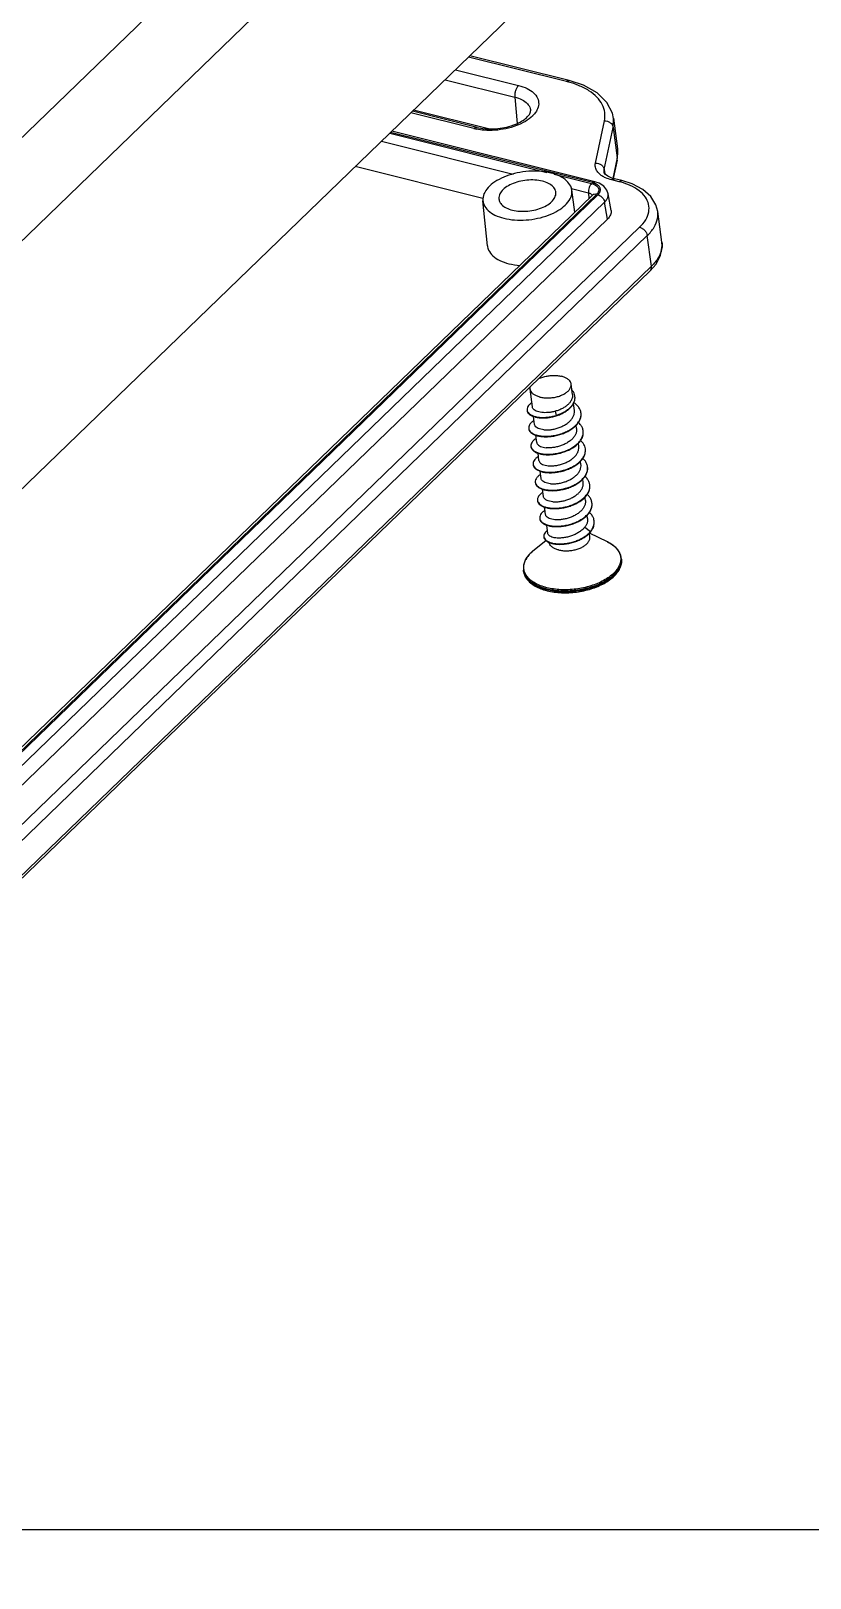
# Model space of a CAD drawing. Header units: millimetres. Extents: x 1786 to 6157, y -3574 to -1928.
# Drawn here: x 5322.4 to 5365.9, y -3419.8 to -3333.4 of the extents above; entities that cross this region are included whole.
import ezdxf

# ---------------------------------------------------------------- set-up
doc = ezdxf.new("R2010")
doc.units = ezdxf.units.MM

# ---------------------------------------------------------------- blocks, each defined once
blk = doc.blocks.new('*u57')
at = {"color": 7, "linetype": 'Continuous'}
for p, q in [((-7.714, 0.164, 0), (29.787, 36.439, 0)), ((-4.884, -2.869, 0), (32.617, 33.406, 0)), ((-3.241, -15.134, 0), (34.905, 21.765, 0)), ((32.878, 13.153, 0), (27.41, 14.516, 0)), ((33.033, 13.213, 0), (27.491, 14.594, 0)), ((26.102, 13.25, 0), (29.992, 12.28, 0)), ((26.679, 13.808, 0), (30.205, 12.929, 0)), ((29.992, 12.28, 0), (30.12, 10.81, 0)), ((27.716, 10.521, 0), (24.19, 11.4, 0)), ((27.888, 10.588, 0), (24.28, 11.488, 0)), ((28.527, 10.512, 0), (24.348, 11.554, 0)), ((34.463, 7.557, 0), (23.136, 10.381, 0)), ((34.498, 8.601, 0), (34.996, 10.955, 0)), ((34.988, 8.238, 0), (35.486, 10.591, 0)), ((35.486, 10.591, 0), (35.508, 11.095, 0)), ((35.486, 10.591, 0), (35.714, 8.883, 0)), ((35.507, 11.102, 0), (35.735, 9.394, 0)), ((22.552, 9.816, 0), (29.907, 7.982, 0)), ((23.016, 10.265, 0), (31.789, 8.077, 0)), ((34.325, 7.504, 0), (23.064, 10.311, 0)), ((35.714, 8.883, 0), (35.472, 7.738, 0)), ((35.71, 8.765, 0), (35.492, 7.734, 0)), ((35.71, 8.765, 0), (35.751, 9.134, 0)), ((35.71, 8.765, 0), (35.714, 8.883, 0)), ((35.735, 9.394, 0), (35.714, 8.883, 0)), ((35.751, 9.134, 0), (35.735, 9.394, 0)), ((28.218, 6.627, 0), (21.092, 8.404, 0)), ((32.187, 7.978, 0), (34.277, 7.457, 0)), ((34.982, 8.088, 0), (34.988, 8.238, 0)), ((34.982, 8.085, 0), (34.982, 8.088, 0)), ((34.988, 8.238, 0), (35.018, 8.014, 0)), ((33.155, 7.172, 0), (34.107, 6.935, 0)), ((33.354, 5.864, 0), (33.177, 7.098, 0)), ((34.107, 6.935, 0), (34.136, 6.62, 0)), ((35.813, 7.558, 0), (35.406, 7.659, 0)), ((35.968, 7.618, 0), (35.561, 7.72, 0)), ((34.318, 6.796, 0), (-3.824, -30.1, 0)), ((34.555, 6.843, 0), (-3.587, -30.053, 0)), ((-3.509, -30.072, 0), (34.633, 6.823, 0)), ((-3.132, -30.477, 0), (35.01, 6.419, 0)), ((28.469, 3.976, 0), (28.215, 6.492, 0)), ((35.166, 5.474, 0), (35.01, 6.419, 0)), ((35.367, 5.959, 0), (35.204, 6.888, 0)), ((35.166, 5.474, 0), (-2.976, -31.422, 0)), ((37.972, 5.893, 0), (37.971, 5.895, 0)), ((38.205, 4.184, 0), (37.972, 5.893, 0)), ((-1.161, -31.864, 0), (36.963, 5.015, 0)), ((-0.734, -32.332, 0), (37.389, 4.546, 0)), ((37.623, 2.837, 0), (37.389, 4.546, 0)), ((37.623, 2.837, 0), (-0.519, -34.059, 0)), ((37.548, 2.579, 0), (-0.594, -34.317, 0)), ((30.979, -5.019, 0), (30.858, -4.028, 0)), ((33.212, -4.33, 0), (33.141, -3.749, 0)), ((33.322, -5.225, 0), (33.272, -4.822, 0)), ((31.1, -6.006, 0), (31.044, -5.551, 0)), ((32.254, -5.26, 0), (32.299, -5.491, 0)), ((32.296, -5.492, 0), (32.299, -5.491, 0)), ((32.299, -5.491, 0), (32.302, -5.516, 0)), ((33.444, -6.229, 0), (33.421, -6.042, 0)), ((31.222, -7.01, 0), (31.172, -6.599, 0)), ((31.345, -8.014, 0), (31.295, -7.603, 0)), ((33.567, -7.233, 0), (33.544, -7.047, 0)), ((31.467, -9.018, 0), (31.418, -8.611, 0)), ((33.689, -8.237, 0), (33.666, -8.047, 0)), ((33.812, -9.241, 0), (33.789, -9.052, 0)), ((31.59, -10.022, 0), (31.54, -9.611, 0)), ((33.934, -10.245, 0), (33.912, -10.061, 0)), ((31.713, -11.026, 0), (31.662, -10.615, 0)), ((34.057, -11.249, 0), (34.034, -11.06, 0)), ((31.841, -12.081, 0), (31.785, -11.622, 0)), ((33.901, -11.73, 0), (34.218, -11.973, 0)), ((34.183, -12.283, 0), (34.156, -12.064, 0)), ((35.167, -12.555, 0), (34.158, -12.062, 0)), ((34.218, -11.973, 0), (34.221, -11.998, 0)), ((31.01, -13.062, 0), (31.719, -12.468, 0)), ((35.945, -13.511, 0), (35.939, -13.462, 0)), ((30.485, -14.178, 0), (30.479, -14.129, 0))]:
    blk.add_line(p, q, dxfattribs=at)
at = {"color": 7, "linetype": 'Continuous', "elevation": 0}
for points in [[(35.508, 11.095), (35.447, 11.379), (35.135, 11.989), (34.591, 12.521), (33.83, 12.948), (33.033, 13.213)], [(35.194, 7.861), (35.052, 7.967), (34.992, 8.051), (34.982, 8.089)], [(35.56, 7.72), (35.415, 7.763), (35.194, 7.861)], [(35.204, 6.888), (35.138, 7.084), (34.964, 7.307), (34.698, 7.477), (34.463, 7.557)], [(37.971, 5.896), (37.872, 6.263), (37.584, 6.725), (37.133, 7.122), (36.537, 7.435), (35.967, 7.618)], [(34.33, 6.808), (34.333, 6.813), (34.318, 6.796)], [(37.548, 2.579), (37.876, 2.961), (38.132, 3.461), (38.219, 3.972), (38.205, 4.189)]]:
    blk.add_lwpolyline(points, dxfattribs=at)
at = {"color": 7, "linetype": 'Continuous'}
for centre, radius, start, end in [((31.538, 7.777, 0), 5.54, 74.67369, 76.00135), ((28.465, 13.527, 0), 3.098, 256.01902, 258.96695), ((34.77, 3.375, 0), 4.31, 74.31553, 76.00211), ((34.173, 6.738, 0), 0.151, 22.11927, 24.96565), ((36.969, 4.027, 0), 1.247, 348.39477, 350.95831), ((32.793, -4.489, 0), 0.563, 4.37585, 6.92365), ((30.945, -5.163, 0), 0.265, 186.77075, 194.64991), ((31.54, -3.09, 0), 2.543, 287.44424, 287.57628), ((33.061, -5.429, 0), 0.633, 4.67049, 6.95056), ((31.049, -6.185, 0), 0.278, 186.75489, 194.64402), ((33.19, -6.432, 0), 0.626, 4.62556, 6.91569), ((31.161, -7.189, 0), 0.268, 186.92818, 192.17839), ((33.325, -7.435, 0), 0.614, 4.65322, 6.99949), ((31.304, -8.19, 0), 0.288, 187.15935, 192.1282), ((33.431, -8.441, 0), 0.631, 4.68164, 6.97397), ((31.422, -9.196, 0), 0.283, 186.84109, 197.23808), ((33.554, -9.444, 0), 0.631, 4.63647, 6.91692), ((31.528, -10.202, 0), 0.267, 186.77722, 192.07496), ((33.693, -10.447, 0), 0.614, 4.64282, 6.96607), ((31.666, -11.202, 0), 0.282, 187.1636, 192.19916), ((33.293, -11.204, 0), 1.203, 319.47453, 320.21916), ((33.299, -11.231, 0), 1.2, 320.21833, 321.12392), ((33.806, -11.452, 0), 0.624, 1.72404, 7.00263), ((31.867, -12.233, 0), 0.254, 187.13765, 192.7807), ((31.547, -14.035, 0), 1.061, 156.52114, 156.76113), ((31.879, -14.23, 0), 1.448, 141.95467, 145.56922), ((35.151, -13.558, 0), 0.793, 3.40268, 6.92827), ((31.256, -14.034, 0), 0.782, 186.93564, 190.49675), ((32.617, -12.03, 0), 3.351, 255.30744, 256.00251)]:
    blk.add_arc(centre, radius, start, end, dxfattribs=at)
for points, start_tangent, end_tangent in [([(32.878, 13.153, 0), (32.971, 13.211, 0), (33.033, 13.212, 0)], (0.718749, 0.695269), (0.97624, -0.216694)), ([(34.996, 10.955, 0), (35.015, 11.42, 0), (34.873, 11.866, 0), (34.575, 12.276, 0), (34.132, 12.636, 0), (33.559, 12.932, 0), (33.002, 13.12, 0)], (0.206769, 0.97839), (-0.964408, 0.264419)), ([(30.205, 12.929, 0), (30.112, 12.805, 0), (30.039, 12.64, 0), (29.997, 12.456, 0), (29.992, 12.28, 0)], (-0.718749, -0.695269), (0.086257, -0.996273)), ([(29.992, 12.28, 0), (30.402, 12.13, 0), (30.698, 11.914, 0), (30.857, 11.651, 0), (30.88, 11.523, 0)], (0.9703, -0.241905), (0.057088, -0.998369)), ([(30.205, 12.929, 0), (30.681, 12.76, 0), (31.045, 12.518, 0), (31.265, 12.222, 0), (31.329, 11.893, 0), (31.23, 11.552, 0), (31.099, 11.354, 0)], (0.9703, -0.241905), (-0.63316, -0.774021)), ([(31.099, 11.354, 0), (30.977, 11.222, 0), (30.585, 10.928, 0), (30.082, 10.687, 0), (29.503, 10.518, 0), (28.887, 10.431, 0), (28.275, 10.433, 0), (27.872, 10.487, 0)], (-0.63316, -0.774021), (-0.981457, 0.191683)), ([(27.888, 10.588, 0), (28.318, 10.517, 0), (28.803, 10.506, 0), (29.306, 10.56, 0), (29.785, 10.677, 0), (30.203, 10.843, 0), (30.528, 11.036, 0), (30.745, 11.232, 0), (30.856, 11.402, 0), (30.88, 11.523, 0)], (0.9703, -0.241905), (-0.059281, 0.998241)), ([(27.716, 10.521, 0), (27.817, 10.585, 0), (27.888, 10.588, 0)], (0.718749, 0.695269), (0.975959, -0.217954)), ([(34.996, 10.955, 0), (35.169, 10.93, 0), (35.322, 10.853, 0), (35.434, 10.734, 0), (35.486, 10.591, 0)], (0.999745, 0.022599), (0.13124, -0.991351)), ([(32.004, 8.043, 0), (31.412, 8.137, 0), (30.771, 8.138, 0), (30.125, 8.046, 0), (29.518, 7.869, 0), (28.992, 7.617, 0), (28.582, 7.308, 0), (28.316, 6.963, 0), (28.212, 6.605, 0), (28.215, 6.492, 0)], (-0.9703, 0.241905), (0.104394, -0.994536)), ([(33.177, 7.097, 0), (33.118, 7.3, 0), (32.887, 7.61, 0), (32.507, 7.864, 0), (32.004, 8.043, 0)], (-0.144009, 0.989576), (-0.9703, 0.241905)), ([(34.862, 7.885, 0), (34.786, 7.939, 0), (34.594, 8.138, 0), (34.497, 8.363, 0), (34.498, 8.601, 0)], (-0.8367, 0.547661), (0.207107, 0.978318)), ([(34.498, 8.601, 0), (34.671, 8.577, 0), (34.824, 8.499, 0), (34.936, 8.381, 0), (34.988, 8.238, 0)], (0.999745, 0.022599), (0.13124, -0.991351)), ([(35.406, 7.659, 0), (35.062, 7.776, 0), (34.862, 7.885, 0)], (-0.970276, 0.241999), (-0.8367, 0.547661)), ([(31.534, 7.589, 0), (31.119, 7.651, 0), (30.668, 7.643, 0), (30.223, 7.565, 0), (29.812, 7.422, 0), (29.477, 7.23, 0), (29.238, 6.998, 0), (29.119, 6.752, 0), (29.109, 6.595, 0)], (-0.9703, 0.241905), (0.09649, -0.995334)), ([(29.392, 5.516, 0), (29.984, 5.423, 0), (30.625, 5.422, 0), (31.271, 5.513, 0), (31.878, 5.691, 0), (32.404, 5.943, 0), (32.814, 6.252, 0), (33.08, 6.597, 0), (33.184, 6.955, 0), (33.177, 7.097, 0)], (0.9703, -0.241905), (-0.144009, 0.989576)), ([(29.862, 5.971, 0), (30.277, 5.909, 0), (30.728, 5.917, 0), (31.173, 5.995, 0), (31.584, 6.137, 0), (31.919, 6.33, 0), (32.158, 6.562, 0), (32.277, 6.808, 0), (32.284, 6.984, 0)], (0.9703, -0.241905), (-0.136045, 0.990703)), ([(32.284, 6.984, 0), (32.269, 7.055, 0), (32.134, 7.277, 0), (31.881, 7.461, 0), (31.534, 7.589, 0)], (-0.136045, 0.990703), (-0.9703, 0.241905)), ([(34.277, 7.457, 0), (34.202, 7.358, 0), (34.143, 7.225, 0), (34.11, 7.077, 0), (34.107, 6.935, 0)], (-0.718745, -0.695274), (0.09195, -0.995764)), ([(34.107, 6.935, 0), (34.184, 6.91, 0), (34.252, 6.87, 0), (34.303, 6.815, 0), (34.31, 6.801, 0)], (0.970321, -0.241821), (0.422025, -0.906584)), ([(34.277, 7.457, 0), (34.42, 7.409, 0), (34.549, 7.335, 0)], (0.970291, -0.24194), (0.793091, -0.609104)), ([(34.325, 7.504, 0), (34.406, 7.555, 0), (34.462, 7.557, 0)], (0.718749, 0.695269), (0.976001, -0.217768)), ([(34.677, 7.323, 0), (34.628, 7.367, 0), (34.576, 7.403, 0), (34.523, 7.433, 0), (34.471, 7.456, 0), (34.42, 7.476, 0), (34.372, 7.491, 0), (34.325, 7.504, 0)], (-0.699062, 0.715061), (-0.970301, 0.241901)), ([(34.549, 7.335, 0), (34.644, 7.231, 0), (34.682, 7.106, 0), (34.651, 6.972, 0), (34.555, 6.843, 0)], (0.793091, -0.609104), (-0.719563, -0.694427)), ([(34.633, 6.823, 0), (34.664, 6.855, 0), (34.694, 6.892, 0), (34.722, 6.933, 0), (34.746, 6.978, 0), (34.763, 7.028, 0), (34.773, 7.083, 0), (34.771, 7.144, 0), (34.754, 7.208, 0), (34.722, 7.269, 0), (34.677, 7.323, 0)], (0.718754, 0.695264), (-0.699062, 0.715061)), ([(35.406, 7.659, 0), (35.499, 7.718, 0), (35.56, 7.719, 0)], (0.718749, 0.695269), (0.976317, -0.216347)), ([(35.813, 7.558, 0), (35.906, 7.616, 0), (35.967, 7.617, 0)], (0.718749, 0.695269), (0.976276, -0.216531)), ([(36.963, 5.015, 0), (37.3, 5.432, 0), (37.47, 5.867, 0), (37.464, 6.297, 0), (37.281, 6.7, 0), (36.932, 7.056, 0), (36.433, 7.347, 0), (35.936, 7.525, 0)], (0.718586, 0.695438), (-0.962716, 0.270513)), ([(28.215, 6.492, 0), (28.278, 6.26, 0), (28.508, 5.949, 0), (28.888, 5.696, 0), (29.392, 5.516, 0)], (0.104394, -0.994536), (0.9703, -0.241905)), ([(29.109, 6.595, 0), (29.127, 6.505, 0), (29.262, 6.283, 0), (29.514, 6.099, 0), (29.862, 5.971, 0)], (0.09649, -0.995334), (0.9703, -0.241905)), ([(34.555, 6.843, 0), (34.431, 6.85, 0), (34.332, 6.808, 0), (34.318, 6.796, 0)], (-0.9703, 0.241905), (-0.717172, -0.696897)), ([(34.633, 6.823, 0), (34.762, 6.768, 0), (34.878, 6.672, 0), (34.965, 6.55, 0), (35.01, 6.419, 0)], (0.9703, -0.241903), (0.162232, -0.986753)), ([(35.01, 6.419, 0), (35.054, 6.465, 0), (35.097, 6.516, 0), (35.136, 6.575, 0), (35.17, 6.639, 0), (35.195, 6.71, 0), (35.209, 6.788, 0), (35.207, 6.874, 0), (35.205, 6.887, 0)], (0.718761, 0.695257), (-0.172609, 0.98499)), ([(35.367, 5.959, 0), (35.369, 5.946, 0), (35.334, 5.708, 0), (35.166, 5.474, 0)], (0.174747, -0.984613), (-0.718749, -0.695269)), ([(37.389, 4.546, 0), (37.77, 5.018, 0), (37.961, 5.508, 0), (37.971, 5.893, 0)], (0.718071, 0.69597), (-0.132561, 0.991175)), ([(36.963, 5.015, 0), (37.112, 4.95, 0), (37.245, 4.839, 0), (37.342, 4.697, 0), (37.39, 4.546, 0)], (0.9703, -0.241905), (0.129491, -0.991581)), ([(28.469, 3.976, 0), (28.533, 3.739, 0), (28.769, 3.422, 0), (29.157, 3.163, 0), (29.671, 2.98, 0)], (0.104406, -0.994535), (0.9703, -0.241905)), ([(38.19, 3.777, 0), (38.003, 3.309, 0), (37.623, 2.837, 0)], (-0.2011, -0.979571), (-0.718001, -0.696043)), ([(38.205, 4.184, 0), (38.2, 3.831, 0)], (0.132563, -0.991175), (-0.157133, -0.987577)), ([(29.671, 2.98, 0), (30.274, 2.885, 0)], (0.9703, -0.241905), (0.997058, -0.076645)), ([(37.548, 2.579, 0), (37.612, 2.683, 0), (37.623, 2.837, 0)], (0.715264, 0.698854), (-0.129491, 0.991581)), ([(31.309, -3.452, 0), (31.457, -3.387, 0), (31.679, -3.319, 0), (31.914, -3.275, 0), (32.153, -3.259, 0), (32.385, -3.269, 0), (32.601, -3.307, 0)], (0.894918, 0.44623), (0.9703, -0.241905)), ([(33.141, -3.749, 0), (33.125, -3.68, 0), (33.058, -3.561, 0), (32.945, -3.456, 0), (32.79, -3.37, 0), (32.601, -3.307, 0)], (-0.121647, 0.992573), (-0.9703, 0.241905)), ([(30.858, -4.028, 0), (30.856, -3.969, 0), (30.876, -3.869, 0)], (-0.121647, 0.992573), (0.320386, 0.947287)), ([(31.399, -4.47, 0), (31.21, -4.406, 0), (31.055, -4.321, 0), (30.942, -4.216, 0), (30.874, -4.097, 0), (30.858, -4.028, 0)], (-0.9703, 0.241905), (-0.121647, 0.992573)), ([(31.399, -4.47, 0), (31.615, -4.507, 0), (31.847, -4.518, 0), (32.086, -4.501, 0), (32.321, -4.458, 0), (32.543, -4.389, 0), (32.74, -4.299, 0), (32.905, -4.19, 0), (33.031, -4.069, 0), (33.111, -3.939, 0), (33.143, -3.808, 0), (33.141, -3.749, 0)], (0.9703, -0.241905), (-0.121647, 0.992573)), ([(33.352, -4.421, 0), (33.349, -4.4, 0), (33.303, -4.25, 0), (33.217, -4.112, 0), (33.184, -4.072, 0)], (-0.1206, 0.992701), (-0.671581, 0.740931)), ([(30.95, -4.778, 0), (30.947, -4.78, 0), (30.815, -4.888, 0), (30.726, -5.002, 0), (30.684, -5.118, 0), (30.682, -5.194, 0)], (-0.831727, -0.555184), (0.118494, -0.992955)), ([(31.504, -5.329, 0), (31.332, -5.298, 0), (31.187, -5.247, 0), (31.077, -5.179, 0), (31.008, -5.1, 0), (30.979, -5.019, 0)], (-0.993521, 0.11365), (-0.123392, 0.992358)), ([(33.212, -4.33, 0), (33.21, -4.464, 0), (33.168, -4.608, 0), (33.088, -4.747, 0), (32.974, -4.876, 0), (32.827, -4.996, 0), (32.652, -5.104, 0), (32.457, -5.192, 0), (32.254, -5.26, 0)], (0.120904, -0.992664), (-0.963389, -0.268106)), ([(32.299, -5.491, 0), (32.536, -5.403, 0), (32.754, -5.294, 0), (32.946, -5.167, 0), (33.106, -5.026, 0), (33.229, -4.874, 0), (33.312, -4.716, 0), (33.352, -4.557, 0), (33.354, -4.446, 0)], (0.954009, 0.299778), (-0.07635, 0.997081)), ([(32.308, -5.515, 0), (32.539, -5.428, 0), (32.757, -5.319, 0), (32.949, -5.192, 0), (33.109, -5.051, 0), (33.232, -4.899, 0), (33.315, -4.741, 0), (33.355, -4.582, 0), (33.355, -4.446, 0)], (0.953316, 0.301976), (-0.1206, 0.992701)), ([(33.69, -5.352, 0), (33.674, -5.269, 0), (33.603, -5.099, 0), (33.483, -4.942, 0), (33.318, -4.803, 0), (33.292, -4.785, 0)], (-0.121015, 0.992651), (-0.835075, 0.550136)), ([(30.685, -5.219, 0), (30.692, -5.255, 0), (30.744, -5.36, 0), (30.841, -5.453, 0), (30.978, -5.529, 0), (31.151, -5.586, 0), (31.353, -5.621, 0), (31.577, -5.632, 0), (31.816, -5.618, 0), (32.06, -5.579, 0), (32.302, -5.516, 0)], (0.118494, -0.992955), (0.954009, 0.299778)), ([(30.689, -5.23, 0), (30.741, -5.335, 0), (30.838, -5.427, 0), (30.975, -5.504, 0), (31.148, -5.561, 0), (31.35, -5.596, 0), (31.574, -5.607, 0), (31.813, -5.593, 0), (32.057, -5.554, 0), (32.296, -5.492, 0)], (0.253551, -0.967322), (0.95441, 0.298498)), ([(31.071, -5.772, 0), (31.062, -5.778, 0), (30.918, -5.891, 0), (30.822, -6.012, 0), (30.775, -6.135, 0), (30.773, -6.218, 0)], (-0.844246, -0.535956), (0.11822, -0.992987)), ([(30.776, -6.243, 0), (30.783, -6.28, 0), (30.84, -6.393, 0), (30.945, -6.492, 0), (31.097, -6.575, 0), (31.288, -6.636, 0), (31.512, -6.672, 0), (31.762, -6.683, 0), (32.029, -6.664, 0), (32.302, -6.618, 0), (32.574, -6.544, 0), (32.834, -6.443, 0), (33.072, -6.318, 0), (33.281, -6.173, 0), (33.454, -6.011, 0), (33.583, -5.837, 0), (33.665, -5.656, 0), (33.697, -5.474, 0), (33.693, -5.377, 0)], (0.11822, -0.992987), (-0.121015, 0.992651)), ([(30.78, -6.255, 0), (30.837, -6.368, 0), (30.942, -6.467, 0), (31.093, -6.55, 0), (31.285, -6.611, 0), (31.509, -6.647, 0), (31.759, -6.657, 0), (32.026, -6.639, 0), (32.299, -6.593, 0), (32.571, -6.518, 0), (32.83, -6.418, 0), (33.069, -6.293, 0), (33.278, -6.148, 0), (33.451, -5.986, 0), (33.58, -5.812, 0), (33.662, -5.631, 0), (33.694, -5.449, 0), (33.692, -5.377, 0)], (0.253453, -0.967348), (-0.081426, 0.996679)), ([(31.622, -6.296, 0), (31.448, -6.269, 0), (31.303, -6.222, 0), (31.193, -6.156, 0), (31.124, -6.079, 0), (31.1, -6.006, 0)], (-0.996245, 0.086581), (-0.126151, 0.992011)), ([(32.254, -5.26, 0), (32.06, -5.305, 0), (31.865, -5.332, 0), (31.676, -5.34, 0), (31.504, -5.329, 0)], (-0.963389, -0.268106), (-0.993521, 0.11365)), ([(31.622, -6.296, 0), (31.82, -6.301, 0), (32.033, -6.282, 0), (32.253, -6.239, 0), (32.471, -6.172, 0), (32.679, -6.082, 0), (32.869, -5.973, 0), (33.034, -5.846, 0), (33.166, -5.706, 0), (33.26, -5.557, 0), (33.314, -5.403, 0), (33.324, -5.248, 0), (33.322, -5.225, 0)], (0.996245, -0.086581), (-0.121821, 0.992552)), ([(33.812, -6.356, 0), (33.808, -6.326, 0), (33.752, -6.152, 0), (33.646, -5.991, 0), (33.545, -5.889, 0)], (-0.120448, 0.99272), (-0.750784, 0.660548)), ([(31.193, -6.777, 0), (31.079, -6.86, 0), (30.968, -6.979, 0), (30.906, -7.102, 0), (30.896, -7.222, 0)], (-0.843977, -0.536379), (0.120571, -0.992705)), ([(30.899, -7.247, 0), (30.899, -7.249, 0), (30.94, -7.364, 0), (31.032, -7.468, 0), (31.17, -7.556, 0), (31.35, -7.624, 0), (31.565, -7.668, 0), (31.808, -7.686, 0), (32.071, -7.677, 0), (32.343, -7.639, 0), (32.617, -7.572, 0), (32.881, -7.479, 0), (33.126, -7.362, 0), (33.345, -7.222, 0), (33.529, -7.065, 0), (33.672, -6.894, 0), (33.769, -6.715, 0), (33.816, -6.532, 0), (33.815, -6.381, 0)], (0.120571, -0.992705), (-0.120448, 0.99272)), ([(30.9, -7.246, 0), (30.937, -7.339, 0), (31.029, -7.443, 0), (31.167, -7.531, 0), (31.347, -7.599, 0), (31.562, -7.643, 0), (31.805, -7.661, 0), (32.068, -7.652, 0), (32.34, -7.614, 0), (32.614, -7.547, 0), (32.878, -7.454, 0), (33.123, -7.336, 0), (33.342, -7.197, 0), (33.526, -7.04, 0), (33.669, -6.869, 0), (33.766, -6.689, 0), (33.813, -6.507, 0), (33.815, -6.381, 0)], (0.210191, -0.97766), (-0.080682, 0.99674)), ([(33.444, -6.229, 0), (33.446, -6.248, 0), (33.437, -6.404, 0), (33.383, -6.56, 0), (33.29, -6.708, 0), (33.159, -6.848, 0), (32.993, -6.976, 0), (32.8, -7.087, 0), (32.592, -7.176, 0), (32.377, -7.242, 0), (32.156, -7.286, 0), (31.941, -7.305, 0), (31.744, -7.3, 0)], (0.121989, -0.992531), (-0.996245, 0.086581)), ([(33.935, -7.36, 0), (33.896, -7.207, 0), (33.805, -7.041, 0), (33.671, -6.895, 0)], (-0.121772, 0.992558), (-0.748187, 0.663488)), ([(31.021, -8.251, 0), (31.045, -8.335, 0), (31.122, -8.443, 0), (31.247, -8.536, 0), (31.415, -8.61, 0), (31.62, -8.662, 0), (31.856, -8.688, 0), (32.114, -8.687, 0), (32.384, -8.657, 0), (32.658, -8.599, 0), (32.926, -8.514, 0), (33.178, -8.403, 0), (33.406, -8.27, 0), (33.601, -8.117, 0), (33.757, -7.95, 0), (33.868, -7.772, 0), (33.93, -7.59, 0), (33.94, -7.408, 0), (33.938, -7.385, 0)], (0.124405, -0.992232), (-0.121772, 0.992558)), ([(31.022, -8.25, 0), (31.042, -8.31, 0), (31.119, -8.418, 0), (31.243, -8.511, 0), (31.412, -8.585, 0), (31.617, -8.637, 0), (31.853, -8.663, 0), (32.111, -8.662, 0), (32.381, -8.632, 0), (32.655, -8.574, 0), (32.923, -8.489, 0), (33.175, -8.378, 0), (33.403, -8.244, 0), (33.598, -8.092, 0), (33.754, -7.925, 0), (33.865, -7.747, 0), (33.926, -7.565, 0), (33.937, -7.385, 0)], (0.209897, -0.977723), (-0.08112, 0.996704)), ([(31.222, -7.01, 0), (31.247, -7.083, 0), (31.316, -7.161, 0), (31.426, -7.226, 0), (31.571, -7.273, 0), (31.744, -7.3, 0)], (0.126116, -0.992016), (0.996245, -0.086581)), ([(31.867, -8.304, 0), (32.063, -8.309, 0), (32.278, -8.29, 0), (32.499, -8.246, 0), (32.714, -8.181, 0), (32.921, -8.092, 0), (33.114, -7.981, 0), (33.281, -7.853, 0), (33.412, -7.713, 0), (33.505, -7.565, 0), (33.559, -7.409, 0), (33.569, -7.252, 0), (33.567, -7.233, 0)], (0.996245, -0.086581), (-0.122014, 0.992528)), ([(31.315, -7.781, 0), (31.243, -7.831, 0), (31.118, -7.947, 0), (31.042, -8.069, 0), (31.016, -8.192, 0), (31.018, -8.226, 0)], (-0.843488, -0.537147), (0.124405, -0.992232)), ([(31.144, -9.255, 0), (31.155, -9.305, 0), (31.216, -9.416, 0), (31.327, -9.514, 0), (31.483, -9.594, 0), (31.678, -9.653, 0), (31.906, -9.687, 0), (32.158, -9.694, 0), (32.426, -9.673, 0), (32.7, -9.623, 0), (32.97, -9.546, 0), (33.228, -9.442, 0), (33.464, -9.315, 0), (33.67, -9.168, 0), (33.838, -9.005, 0), (33.962, -8.83, 0), (34.039, -8.649, 0), (34.065, -8.466, 0), (34.06, -8.389, 0)], (0.119766, -0.992802), (-0.121407, 0.992603)), ([(31.152, -9.28, 0), (31.213, -9.391, 0), (31.324, -9.489, 0), (31.48, -9.569, 0), (31.675, -9.628, 0), (31.903, -9.662, 0), (32.155, -9.669, 0), (32.423, -9.648, 0), (32.697, -9.598, 0), (32.967, -9.521, 0), (33.225, -9.417, 0), (33.461, -9.29, 0), (33.666, -9.143, 0), (33.835, -8.98, 0), (33.959, -8.805, 0), (34.036, -8.624, 0), (34.062, -8.441, 0), (34.06, -8.389, 0)], (0.297134, -0.954836), (-0.081606, 0.996665)), ([(31.345, -8.014, 0), (31.37, -8.087, 0), (31.438, -8.165, 0), (31.549, -8.23, 0), (31.693, -8.277, 0), (31.867, -8.304, 0)], (0.126085, -0.992019), (0.996245, -0.086581)), ([(31.99, -9.308, 0), (32.182, -9.313, 0), (32.388, -9.295, 0), (32.602, -9.255, 0), (32.815, -9.192, 0), (33.019, -9.108, 0), (33.207, -9.004, 0), (33.372, -8.884, 0), (33.507, -8.75, 0), (33.608, -8.606, 0), (33.671, -8.457, 0), (33.693, -8.306, 0), (33.689, -8.237, 0)], (0.996245, -0.086581), (-0.121263, 0.99262)), ([(33.96, -8.093, 0), (33.835, -7.938, 0), (33.791, -7.897, 0)], (-0.528153, 0.849149), (-0.750389, 0.660996)), ([(34.057, -8.364, 0), (34.036, -8.263, 0), (33.96, -8.093, 0)], (-0.121407, 0.992603), (-0.528153, 0.849149)), ([(31.438, -8.785, 0), (31.412, -8.802, 0), (31.273, -8.916, 0), (31.182, -9.037, 0), (31.141, -9.16, 0), (31.141, -9.23, 0)], (-0.843836, -0.5366), (0.119766, -0.992802)), ([(31.266, -10.259, 0), (31.269, -10.274, 0), (31.315, -10.388, 0), (31.412, -10.491, 0), (31.555, -10.577, 0), (31.739, -10.642, 0), (31.958, -10.684, 0), (32.203, -10.699, 0), (32.468, -10.686, 0), (32.741, -10.645, 0), (33.013, -10.576, 0), (33.276, -10.48, 0), (33.519, -10.359, 0), (33.735, -10.218, 0), (33.914, -10.059, 0), (34.053, -9.887, 0), (34.144, -9.707, 0), (34.185, -9.524, 0), (34.183, -9.393, 0)], (0.118344, -0.992973), (-0.120457, 0.992719)), ([(31.267, -10.258, 0), (31.312, -10.363, 0), (31.409, -10.466, 0), (31.552, -10.552, 0), (31.736, -10.617, 0), (31.955, -10.658, 0), (32.2, -10.674, 0), (32.464, -10.661, 0), (32.738, -10.62, 0), (33.01, -10.551, 0), (33.273, -10.455, 0), (33.516, -10.334, 0), (33.731, -10.193, 0), (33.911, -10.034, 0), (34.049, -9.862, 0), (34.141, -9.682, 0), (34.182, -9.499, 0), (34.182, -9.393, 0)], (0.20909, -0.977896), (-0.080859, 0.996726)), ([(31.99, -9.308, 0), (31.816, -9.281, 0), (31.671, -9.234, 0), (31.561, -9.169, 0), (31.492, -9.091, 0), (31.468, -9.018, 0)], (-0.996245, 0.086581), (-0.126126, 0.992014)), ([(32.112, -10.312, 0), (32.31, -10.317, 0), (32.523, -10.298, 0), (32.743, -10.255, 0), (32.961, -10.188, 0), (33.169, -10.098, 0), (33.359, -9.989, 0), (33.524, -9.862, 0), (33.656, -9.722, 0), (33.751, -9.573, 0), (33.804, -9.419, 0), (33.814, -9.264, 0), (33.812, -9.241, 0)], (0.996245, -0.086581), (-0.121821, 0.992552)), ([(34.18, -9.368, 0), (34.172, -9.319, 0), (34.11, -9.146, 0), (33.999, -8.986, 0), (33.913, -8.9, 0)], (-0.120457, 0.992719), (-0.751106, 0.660182)), ([(31.561, -9.789, 0), (31.432, -9.885, 0), (31.326, -10.004, 0), (31.27, -10.127, 0), (31.263, -10.234, 0)], (-0.844239, -0.535966), (0.118344, -0.992973)), ([(32.112, -10.312, 0), (31.938, -10.285, 0), (31.793, -10.237, 0), (31.684, -10.173, 0), (31.615, -10.096, 0), (31.59, -10.022, 0)], (-0.996245, 0.086581), (-0.126127, 0.992014)), ([(33.934, -10.245, 0), (33.936, -10.265, 0), (33.927, -10.421, 0), (33.873, -10.578, 0), (33.779, -10.726, 0), (33.647, -10.865, 0), (33.481, -10.994, 0), (33.288, -11.105, 0), (33.08, -11.193, 0), (32.866, -11.259, 0), (32.645, -11.302, 0), (32.431, -11.321, 0), (32.235, -11.316, 0)], (0.122031, -0.992526), (-0.996245, 0.086581)), ([(34.302, -10.372, 0), (34.256, -10.201, 0), (34.16, -10.036, 0), (34.037, -9.906, 0)], (-0.12129, 0.992617), (-0.749425, 0.66209)), ([(31.682, -10.793, 0), (31.595, -10.855, 0), (31.475, -10.972, 0), (31.404, -11.095, 0), (31.384, -11.217, 0), (31.386, -11.238, 0)], (-0.843598, -0.536976), (0.124375, -0.992235)), ([(31.389, -11.263, 0), (31.419, -11.359, 0), (31.501, -11.466, 0), (31.63, -11.557, 0), (31.803, -11.629, 0), (32.012, -11.678, 0), (32.251, -11.701, 0), (32.51, -11.697, 0), (32.782, -11.664, 0), (33.055, -11.603, 0), (33.322, -11.515, 0), (33.572, -11.402, 0), (33.796, -11.266, 0), (33.988, -11.112, 0), (34.139, -10.943, 0), (34.244, -10.765, 0), (34.301, -10.582, 0), (34.306, -10.401, 0), (34.305, -10.397, 0)], (0.124375, -0.992235), (-0.12129, 0.992617)), ([(31.39, -11.262, 0), (31.416, -11.334, 0), (31.498, -11.441, 0), (31.627, -11.532, 0), (31.8, -11.604, 0), (32.009, -11.653, 0), (32.247, -11.676, 0), (32.507, -11.672, 0), (32.779, -11.639, 0), (33.052, -11.578, 0), (33.319, -11.49, 0), (33.569, -11.376, 0), (33.793, -11.241, 0), (33.985, -11.087, 0), (34.136, -10.918, 0), (34.241, -10.74, 0), (34.298, -10.557, 0), (34.305, -10.397, 0)], (0.211002, -0.977486), (-0.081037, 0.996711)), ([(32.235, -11.316, 0), (32.061, -11.289, 0), (31.916, -11.242, 0), (31.806, -11.177, 0), (31.737, -11.099, 0), (31.713, -11.026, 0)], (-0.996245, 0.086581), (-0.126066, 0.992022)), ([(34.425, -11.376, 0), (34.398, -11.256, 0), (34.316, -11.088, 0), (34.186, -10.934, 0), (34.159, -10.91, 0)], (-0.121763, 0.992559), (-0.749734, 0.661739)), ([(31.821, -11.918, 0), (31.71, -12.015, 0), (31.639, -12.121, 0), (31.613, -12.228, 0), (31.615, -12.265, 0)], (-0.814395, -0.580311), (0.123999, -0.992282)), ([(31.619, -12.289, 0), (31.634, -12.334, 0), (31.701, -12.432, 0), (31.813, -12.517, 0), (31.966, -12.587, 0), (32.156, -12.636, 0), (32.376, -12.662, 0), (32.618, -12.663, 0), (32.875, -12.637, 0), (33.138, -12.585, 0), (33.396, -12.506, 0), (33.642, -12.403, 0), (33.866, -12.277, 0), (34.06, -12.133, 0), (34.208, -11.985, 0)], (0.221001, -0.975274), (0.649771, 0.76013)), ([(32.36, -12.339, 0), (32.198, -12.319, 0), (32.059, -12.282, 0), (31.951, -12.23, 0), (31.879, -12.167, 0), (31.844, -12.096, 0), (31.841, -12.081, 0)], (-0.998147, 0.060855), (-0.115062, 0.993358)), ([(31.891, -12.581, 0), (31.969, -12.612, 0), (32.159, -12.661, 0), (32.379, -12.687, 0), (32.621, -12.688, 0), (32.878, -12.662, 0), (33.141, -12.61, 0), (33.399, -12.531, 0), (33.645, -12.428, 0), (33.869, -12.302, 0), (34.063, -12.158, 0), (34.221, -11.998, 0)], (0.913006, -0.407945), (0.639838, 0.76851)), ([(33.901, -11.73, 0), (33.77, -11.869, 0), (33.605, -11.998, 0), (33.413, -12.11, 0), (33.207, -12.2, 0), (32.991, -12.269, 0), (32.769, -12.316, 0), (32.555, -12.339, 0), (32.36, -12.339, 0)], (-0.617249, -0.786768), (-0.998147, 0.060855)), ([(34.057, -11.249, 0), (34.059, -11.269, 0), (34.049, -11.426, 0), (33.995, -11.582, 0), (33.901, -11.73, 0)], (0.122027, -0.992527), (-0.617249, -0.786768)), ([(34.218, -11.973, 0), (34.337, -11.797, 0), (34.409, -11.616, 0), (34.429, -11.433, 0)], (0.639838, 0.76851), (-0.029915, 0.999552)), ([(34.233, -11.984, 0), (34.34, -11.823, 0), (34.412, -11.641, 0), (34.432, -11.458, 0), (34.428, -11.401, 0)], (0.627611, 0.778527), (-0.121763, 0.992559)), ([(31.618, -12.29, 0), (31.637, -12.359, 0), (31.704, -12.457, 0), (31.816, -12.542, 0), (31.891, -12.581, 0)], (0.123999, -0.992282), (0.913006, -0.407945)), ([(35.167, -12.555, 0), (35.266, -12.606, 0), (35.514, -12.772, 0), (35.706, -12.961, 0), (35.836, -13.17, 0), (35.901, -13.393, 0), (35.899, -13.624, 0), (35.832, -13.858, 0), (35.699, -14.088, 0), (35.505, -14.311, 0), (35.254, -14.519, 0), (34.953, -14.707, 0), (34.609, -14.872, 0), (34.23, -15.009, 0), (33.825, -15.115, 0), (33.406, -15.186, 0), (32.981, -15.222, 0), (32.562, -15.222, 0), (32.158, -15.184, 0), (31.78, -15.112, 0)], (0.898629, -0.43871), (-0.9703, 0.241905)), ([(32.441, -13.003, 0), (32.251, -12.94, 0), (32.097, -12.855, 0), (31.983, -12.75, 0), (31.916, -12.631, 0), (31.903, -12.583, 0)], (-0.9703, 0.241905), (-0.183936, 0.982938)), ([(32.441, -13.003, 0), (32.656, -13.041, 0), (32.889, -13.052, 0), (33.128, -13.035, 0), (33.363, -12.992, 0), (33.584, -12.923, 0), (33.782, -12.833, 0), (33.947, -12.724, 0), (34.072, -12.603, 0), (34.153, -12.473, 0), (34.185, -12.342, 0), (34.183, -12.283, 0)], (0.9703, -0.241905), (-0.12171, 0.992566)), ([(35.939, -13.462, 0), (35.887, -13.254, 0), (35.783, -13.055, 0), (35.626, -12.868, 0), (35.419, -12.7, 0), (35.167, -12.555, 0)], (-0.12115, 0.992634), (-0.898682, 0.438601)), ([(31.01, -13.062, 0), (30.801, -13.264, 0), (30.64, -13.477, 0), (30.533, -13.696, 0), (30.48, -13.914, 0), (30.479, -14.129, 0)], (-0.766811, -0.641872), (0.12115, -0.992634)), ([(31.78, -15.112, 0), (31.438, -15.005, 0), (31.138, -14.867, 0), (30.89, -14.701, 0), (30.698, -14.511, 0), (30.568, -14.303, 0), (30.503, -14.08, 0), (30.504, -13.849, 0), (30.572, -13.616, 0)], (-0.9703, 0.241905), (0.394564, 0.918868)), ([(30.573, -13.612, 0), (30.685, -13.412, 0)], (0.398409, 0.917208), (0.565084, 0.825033)), ([(30.739, -13.338, 0), (30.856, -13.205, 0)], (0.615824, 0.787884), (0.696423, 0.717632)), ([(30.856, -13.205, 0), (30.899, -13.162, 0), (31.01, -13.062, 0)], (0.696423, 0.717632), (0.766792, 0.641895)), ([(35.943, -13.511, 0), (35.936, -13.682, 0), (35.867, -13.918, 0), (35.733, -14.151, 0), (35.537, -14.376, 0), (35.284, -14.586, 0), (34.979, -14.777, 0), (34.631, -14.944, 0), (34.248, -15.082, 0), (33.839, -15.189, 0), (33.415, -15.261, 0), (32.986, -15.297, 0), (32.562, -15.297, 0), (32.154, -15.259, 0), (31.772, -15.185, 0)], (0.059473, -0.99823), (-0.9703, 0.241905)), ([(35.945, -13.511, 0), (35.942, -13.731, 0), (35.873, -13.967, 0), (35.739, -14.2, 0), (35.543, -14.425, 0), (35.29, -14.635, 0), (34.985, -14.826, 0), (34.637, -14.993, 0), (34.254, -15.131, 0), (33.845, -15.238, 0), (33.421, -15.31, 0), (32.992, -15.346, 0), (32.568, -15.346, 0), (32.16, -15.308, 0), (31.778, -15.234, 0)], (0.12075, -0.992683), (-0.9703, 0.241905)), ([(31.806, -15.281, 0), (32.188, -15.354, 0), (32.593, -15.391, 0), (33.013, -15.391, 0), (33.437, -15.355, 0), (33.856, -15.282, 0), (34.26, -15.175, 0), (34.639, -15.037, 0), (34.985, -14.869, 0), (35.289, -14.676, 0), (35.543, -14.461, 0), (35.739, -14.23, 0), (35.873, -13.991, 0), (35.941, -13.749, 0), (35.945, -13.511, 0)], (0.9703, -0.241905), (-0.12115, 0.992634)), ([(31.778, -15.234, 0), (31.432, -15.127, 0), (31.129, -14.987, 0), (30.878, -14.82, 0), (30.684, -14.628, 0), (30.553, -14.417, 0), (30.487, -14.192, 0), (30.485, -14.178, 0)], (-0.9703, 0.241905), (-0.12075, 0.992683)), ([(30.485, -14.178, 0), (30.548, -14.413, 0), (30.679, -14.637, 0), (30.876, -14.842, 0), (31.136, -15.021, 0), (31.449, -15.169, 0), (31.767, -15.271, 0)], (0.12115, -0.992634), (0.967294, -0.253658)), ([(31.772, -15.185, 0), (31.426, -15.078, 0), (31.123, -14.938, 0), (30.872, -14.77, 0), (30.678, -14.579, 0), (30.547, -14.368, 0), (30.487, -14.177, 0)], (-0.9703, 0.241905), (-0.182009, 0.983297))]:
    blk.add_spline(points, degree=3, dxfattribs=dict(at, start_tangent=start_tangent, end_tangent=end_tangent))
blk = doc.blocks.new('*u117')
at = {"layer": 'Defpoints', "color": 2}
for points in [[(0, 135.406), (-96.818, 135.406), (-96.818, 0), (0, 0)], [(0, 135.406), (96.818, 135.406), (96.818, 0), (0, 0)]]:
    blk.add_lwpolyline(points, close=True, dxfattribs=at)
blk.add_blockref('*u57', (-48.409, 67.703))

msp = doc.modelspace()

# ---------------------------------------------------------------- block references
msp.add_blockref('*u117', (5367.848, -3417.088, 0))
at = {"rotation": 180}
msp.add_blockref('*u117', (5367.848, -3417.088, 0), dxfattribs=at)

doc.saveas('drawing.dxf')
